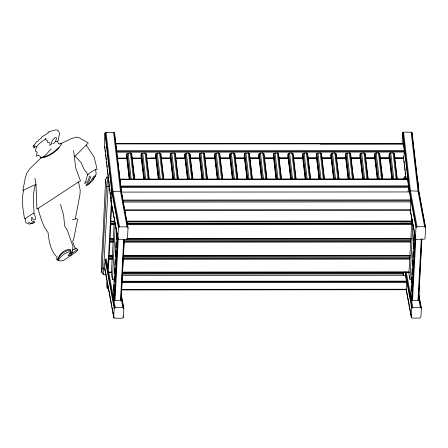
<?xml version="1.0" encoding="UTF-8"?>
<svg xmlns="http://www.w3.org/2000/svg" width="448" height="448" viewBox="0 0 448 448"><rect width="100%" height="100%" fill="white"/><g stroke="black" fill="none" stroke-linecap="round" stroke-linejoin="round"><path stroke-width="0.67" d="M110.779 224.728L110.376 221.928L109.642 236.202L110.046 239.002L110.779 224.728L114.274 224.728M403.172 275.296L403.194 272.541L122.528 272.675M121.839 289.834L406.263 289.699L406.683 281.753L405.474 275.229L405.412 275.699M124.51 210.538L410.334 210.403L410.838 200.794L410.777 199.92L122.858 200.054L121.279 192.091L409.198 191.951M109.917 242.189L109.53 239.131L108.713 252.896L109.094 255.954L109.917 242.189L113.411 242.189M111.518 272.49L108.018 272.49L108.926 259.286L108.562 255.987L112.756 255.987M394.671 158.25L403.754 158.245L404.337 151.273L403.441 143.662L115.522 143.802L115.455 144.133M408.083 191.94L408.486 186.603L407.59 178.993L119.678 179.133M57.775 260.154C59.226 255.035 64.529 250.566 69.86 250.158L71.753 252.302L71.786 253.826L71.473 254.626L68.068 255.78L70.241 252.834L70.342 249.514C64.574 248.83 58.346 254.554 57.775 260.154L60.418 260.966L63.638 260.378L76.737 251.502L77.661 249.553L76.731 248.674L74.407 249.099L72.498 250.253M110.79 221.693L111.535 207.066L111.194 204.439L110.51 220.438L110.79 221.693L114.369 221.676M114.458 217.879L111.356 273.756L112.409 279.457L114.716 279.457M411.942 219.1L408.895 273.61L409.954 279.317L411.684 279.311M107.268 287.862L107.408 284.967L106.954 282.509C106.753 283.192 106.652 288.708 107.268 287.862L108.668 287.857M108.377 177.01L107.022 177.01L105.627 179.301L102.777 239.579L101.27 263.054L101.343 269.214L101.898 272.602L103.387 274.411L106.092 274.411M101.898 272.602L106.529 186.788L105.627 179.301M104.978 263.133L104.692 268.593L113.719 317.307L114.71 318.226L122.265 318.22L123.351 317.307L123.816 308.426L121.145 294.022M112.409 279.457L115.36 223.3M124.314 239.674L121.145 299.992L120.49 300.485L115.03 300.49L114.19 299.998L113.31 295.243L116.698 230.765M113.557 293.518L113.31 295.243M113.702 290.746L114.033 284.508M114.178 281.736L114.47 276.186M114.615 273.414L114.906 267.865M115.052 265.093L115.343 259.549M115.489 256.777L115.819 250.533M115.965 247.761L116.256 242.217M116.402 239.439L116.693 233.895M114.19 299.998L117.617 234.825M114.492 300.334L117.807 237.238M113.719 317.307L114.19 308.431L105.162 259.717L105.521 259.09L114.548 307.804L114.19 308.431M117.858 238.65L118.429 227.763L111.782 191.895L104.938 133.129L106.042 132.334L113.602 132.334L114.57 133.123L121.408 191.89L128.055 227.758L127.484 238.644L127.12 239.271L118.843 239.568L118.154 239.277L111.093 202.154L104.586 146.238L104.518 138.146L104.938 133.129M115.03 300.49L118.272 238.784M120.49 300.485L123.698 239.473M120.971 300.328L124.18 239.316M409.954 279.317L412.832 224.543M421.876 238.84L418.667 299.852L418.012 300.345L412.552 300.345L411.712 299.858L410.833 295.103L414.182 231.314M411.186 291.301L411.477 285.751M411.628 282.979L411.953 276.741M412.065 274.658L412.39 268.419M412.535 265.647L412.826 260.098M412.972 257.326L413.263 251.776M413.409 249.004L413.739 242.766M413.851 240.682L414.176 234.444M417.491 180.55L417.57 179.15L418.471 186.642L418.326 189.414M411.712 299.858L415.066 236.068M412.009 300.194L415.363 236.404M418.69 293.877L421.361 308.286L420.89 317.162L419.81 318.08L412.255 318.086L411.264 317.167L411.734 308.291L404.992 271.925M415.402 238.51L415.974 227.618L409.326 191.755L402.483 132.983L403.586 132.194L411.141 132.188L412.11 132.983L418.953 191.75L425.6 227.618L425.029 238.504L424.665 239.131L416.388 239.428L415.694 239.137L410.138 210.123M412.552 300.345L415.794 238.638M418.012 300.345L421.215 239.333M418.494 300.188L421.697 239.176M95.614 175.168L95.57 175.98L92.865 179.973M418.863 193.116L411.83 132.44M114.464 134.378L114.57 133.123M134.73 179.463L131.762 154.213L131.382 153.429L130.452 153.065L127.142 153.429L126.633 154.218L126.487 155.994L129.209 179.194M131.611 155.994L131.762 154.213M143.769 179.189L141.042 155.988L141.193 154.213L141.702 153.423L145.012 153.059L145.942 153.423L146.317 154.207L149.285 179.458M163.845 179.452L160.877 154.202L160.496 153.412L159.566 153.048L156.257 153.418L155.747 154.202L155.602 155.982L158.329 179.183M160.731 155.977L160.877 154.202M172.883 179.178L170.156 155.971L170.307 154.196L170.817 153.412L174.126 153.042L175.056 153.406L175.437 154.196L178.399 179.441M192.959 179.435L189.991 154.185L189.61 153.401L188.686 153.037L185.377 153.401L184.862 154.19L184.716 155.966L187.443 179.166M189.846 155.966L189.991 154.185M201.998 179.161L199.276 155.96L199.422 154.185L199.931 153.395L203.241 153.031L204.17 153.395L204.551 154.179L207.519 179.43M222.796 179.424L219.828 154.174L219.447 153.384L218.518 153.02L215.208 153.39L214.698 154.174L214.553 155.954L217.28 179.155M219.727 155.355L219.828 154.174M232.394 179.15L229.667 155.943L229.813 154.168L230.322 153.378L233.638 153.014L234.562 153.378L234.942 154.168L237.91 179.413M252.47 179.407L249.502 154.157L249.122 153.373L248.192 153.009L244.882 153.373L244.373 154.162L244.222 155.938L246.949 179.138M249.351 155.938L249.502 154.157M261.509 179.133L258.782 155.932L258.933 154.157L259.442 153.367L262.752 152.998L263.682 153.367L264.057 154.151L267.025 179.402M281.585 179.396L278.617 154.146L278.236 153.356L277.306 152.992L273.997 153.362L273.487 154.146L273.342 155.926L276.069 179.127M278.471 155.921L278.617 154.146M290.623 179.122L287.896 155.915L288.047 154.14L288.557 153.35L291.866 152.986L292.796 153.35L293.177 154.14L296.139 179.385M310.699 179.379L307.731 154.129L307.35 153.345L306.426 152.981L303.111 153.345L302.602 154.134L302.456 155.91L305.183 179.11M307.586 155.91L307.731 154.129M324.537 179.374L321.569 154.123L321.194 153.339L320.264 152.975L316.954 153.339L316.439 154.129L316.294 155.904L319.021 179.105M321.423 155.904L321.569 154.123M333.575 179.099L330.854 155.898L330.999 154.118L331.509 153.334L334.818 152.964L335.748 153.328L336.129 154.118L339.097 179.368M336.028 155.305L336.129 154.118M353.651 179.357L350.683 154.112L350.308 153.322L349.378 152.958L346.069 153.328L345.559 154.112L345.408 155.887L348.135 179.094M350.538 155.887L350.683 154.112M362.695 179.082L359.968 155.882L360.114 154.106L360.623 153.317L363.938 152.953L364.862 153.317L365.243 154.101L368.211 179.351M365.142 155.288L365.243 154.101M382.771 179.346L379.803 154.095L379.422 153.311L378.493 152.947L376.174 152.947L375.183 153.311L374.674 154.101L374.522 155.876L377.334 179.76M379.702 155.282L379.803 154.095M391.888 179.754L389.082 155.87L389.228 154.09L389.743 153.306L390.729 152.942L393.053 152.936L393.982 153.3L394.358 154.09L397.326 179.34M394.262 155.277L394.358 154.09M402.483 132.983L402.114 144.077M411.953 134.865L412.11 132.983M34.91 178.31L35.974 184.313L23.71 190.114C21.207 199.707 22.943 209.502 24.595 218.938L34.065 212.8C33.572 203.454 32.458 193.514 35.566 184.554M108.562 255.987L107.654 269.198L108.018 272.49M25.687 218.21L25.312 220.315L25.978 222.796L29.45 224.168L33.947 222.796M75.258 218.999L79.94 194.796L80.231 190.344L78.518 181.983L80.522 180.986L75.818 168.37L73.573 150.511M403.441 143.662L403.368 143.993L320.208 144.032M407.59 178.993L407.523 179.323L200.67 179.424M52.724 143.724L54.404 143.03L55.63 141.036L56.487 138.706L56.286 137.631L55.283 137.564L53.01 139.49L51.346 142.514L51.402 144.004L49.946 145.466L49.862 142.957L47.342 142.285L47.382 140.823L45.696 139.552L45.998 138.51C41.838 142.229 34.866 144.945 35.694 151.592L37.156 151.939L36.428 156.296L38.657 155.036L38.965 155.725L40.426 156.699L40.572 157.657C45.209 156.996 48.115 152.018 51.055 148.859M410.833 295.103L411.006 294.767M87.858 174.586L87.119 175.946L86.419 179.474L84.605 183.462L86.727 182.336L88.144 180.55L89.757 176.008L90.518 177.425L89.163 181.037L86.094 185.142L86.072 185.69L86.654 185.606L90.681 181.546L93.951 175.952M118.429 227.763L119.515 226.845L127.07 226.839L128.055 227.758M415.974 227.618L417.054 226.699L424.614 226.699L425.6 227.618M411.734 308.291L412.815 307.373L420.37 307.367L421.361 308.286M403.172 179.155L404.566 176.865L405.922 176.865M409.326 191.755L410.418 190.887L418.662 191.162L425.303 226.99M40.925 157.942C49.386 157.024 57.042 151.267 61.494 144.155L61.264 143.718L58.817 143.948L57.383 141.445L55.3 141.574M58.268 260.322C60.822 256.318 64.73 252.717 69.479 251.698L70.386 252.162M57.383 141.445L58.128 140.566L59.562 133.526L58.582 130.984L56.207 129.774L47.886 132.104L48.502 132.686L41.334 137.351L41.614 137.911L38.539 140.118L38.41 140.851L35.918 142.162L35.963 143.114L33.46 145.566L34.16 145.303L33.124 147.073L34.686 146.457L33.807 148.131L35.47 146.642L36.63 146.395M70.129 255.898L71.473 254.626M57.725 258.854L56.65 259.778L57.008 257.135C50.394 250.566 49.017 241.298 48.048 232.484C42.465 225.59 40.488 216.731 37.957 208.443M41.233 157.696L30.033 168.51L26.874 173.006L25.351 177.593L22.876 190.478L23.71 190.114M59.114 147.694L52.153 152.998L48.244 155.305L41.619 157.948M71.641 253.546L77.661 249.553M78.518 181.983L36.926 209.21L35.974 184.313M74.217 156.531L76.199 155.17L88.29 142.934L78.54 137.379L76.35 137.172L71.764 138.516L60.138 143.875M86.15 145.102L94.102 156.99L97.11 169.288L95.62 169.59L91.426 171.702L87.388 174.966L86.733 172.049L85.366 171.478L83.21 167.574L81.34 162.837L74.861 156.094M74.407 249.099L76.059 248.293L74.693 247.475L72.598 241.377L73.59 239.781L77.56 219.481L76.67 218.613L72.33 219.789M114.548 307.804L122.83 307.513L123.816 308.426M69.485 253.814L71.523 253.316L72.201 252.666L72.974 246.299L67.57 230.905L64.68 226.038L63.594 215.163L60.525 204.338M106.529 186.788L109.514 186.418M87.422 184.873L88.883 184.061L92.652 180.348L96.208 174.132L95.62 169.59M403.514 143.87L115.522 143.802M116.228 149.363L116.385 150.702L404.303 150.562M404.337 151.273L116.418 151.413L116.385 150.702M116.396 152.169L404.314 152.029M117.303 158.054L127.086 158.049M131.981 158.049L141.064 158.043M146.653 158.043L156.442 158.038M161.33 158.032L170.414 158.032M176.008 158.026L185.091 158.021M189.986 158.021L199.769 158.015M204.658 158.015L215.141 158.01M220.035 158.004L229.818 157.998M234.707 157.998L244.49 157.993M250.085 157.993L259.168 157.987M264.057 157.987L273.84 157.982M278.734 157.976L288.518 157.97M293.412 157.97L303.195 157.965M308.084 157.965L317.167 157.959M322.062 157.959L331.145 157.954M336.039 157.948L345.822 157.948M350.711 157.942L360.494 157.937M365.389 157.937L375.172 157.931M380.066 157.931L389.85 157.926M394.738 157.92L403.822 157.92M151.402 158.161L156.296 158.161M161.185 158.155L170.268 158.15M175.862 158.15L184.946 158.144M189.84 158.144L199.623 158.138M205.212 158.133L214.995 158.133M219.89 158.127L230.367 158.122M235.262 158.122L245.045 158.116M249.939 158.116L259.022 158.11M264.611 158.105L273.694 158.105M278.589 158.099L288.372 158.094M293.961 158.094L303.05 158.088M307.938 158.088L317.022 158.082M321.916 158.077L330.999 158.077M335.894 158.071L346.377 158.066M351.266 158.066L360.354 158.06M365.243 158.06L375.026 158.054M379.921 158.049L389.704 158.049M394.593 158.043L403.754 158.245M117.236 158.385L127.019 158.379M131.908 158.379L141.691 158.374M146.586 158.368L156.369 158.368M161.263 158.362L170.346 158.357M175.935 158.357L185.018 158.351M189.913 158.351L199.696 158.346M205.285 158.34L215.068 158.34M219.962 158.334L229.746 158.329M235.334 158.329L245.118 158.323M250.012 158.323L259.095 158.318M264.69 158.312L273.773 158.312M278.662 158.306L288.445 158.301M293.339 158.301L303.122 158.295M308.017 158.295L317.1 158.29M321.989 158.284L331.078 158.284M335.966 158.278L345.75 158.273M351.344 158.273L360.427 158.267M365.316 158.267L375.099 158.262M379.994 158.256L389.777 158.256M119.75 179.34L407.669 179.2M408.453 185.892L120.534 186.032L120.299 184.027M120.568 186.743L408.486 186.603M120.551 187.499L408.47 187.359M122.92 200.934L410.838 200.794M122.914 202.054L410.827 201.914M124.6 209.843L410.418 209.703M110.925 221.155L114.425 221.155M126.319 221.15L411.802 221.015M126.263 221.665L411.746 221.53M400.753 221.788L411.947 221.782M110.454 221.95L114.649 221.945M126.543 221.939L412.026 221.805M110.729 223.334L114.229 223.334M126.823 223.328L411.606 223.194M110.779 223.95L114.279 223.944M126.874 223.938L411.65 223.804M127.568 224.722L411.65 224.588M110.107 238.515L113.607 238.515M127.602 238.504L411.678 238.37M109.967 238.986L113.546 239.002M126.762 238.974L410.922 238.862M109.53 239.131L113.809 239.198M126.403 239.193L411.18 239.058M109.878 240.766L113.378 240.766M123.872 240.761L410.749 240.621M109.922 241.41L113.422 241.405M123.917 241.399L410.794 241.265M123.911 242.183L410.788 242.043M109.155 255.506L112.655 255.5M123.15 255.494L410.032 255.36M109.015 255.881L112.515 255.881M123.71 255.875L409.892 255.741M123.088 255.948L409.97 255.808M108.634 256.105L112.834 256.105M123.329 256.099L410.211 255.965M108.898 257.841L112.392 257.841M122.886 257.835L410.469 257.695M108.937 258.507L112.437 258.507M122.931 258.502L409.808 258.367M108.926 259.286L112.42 259.28M122.92 259.274L409.797 259.14M105.179 268.822L103.824 268.822L102.262 268.005M108.086 272.082L111.586 272.082M122.78 272.076L408.957 271.936M107.94 272.373L111.44 272.367M122.634 272.362L409.517 272.227M122.713 272.485L409.59 272.345M122.578 273.286L403.239 273.151M121.878 274.07L403.239 273.935M121.75 275.363L405.552 275.274M122.214 281.26L406.633 281.126M122.259 281.887L406.683 281.753M121.554 282.671L406.678 282.531M107.128 288.327L108.606 288.35M121.901 289.363L406.325 289.229M121.766 289.789L406.263 289.699M33.32 213.259L34.289 213.696L35.314 216.922L35.482 219.257L34.014 220.192L32.95 219.246L32.799 218.254L31.786 217.196L31.455 220.534L32.609 221.452L34.574 221.637L34.261 222.762L30.43 223.166L28.106 221.956M121.408 191.89L114.285 132.58M111.378 202.748L111.093 202.154L111.782 191.895L112.151 191.307L121.122 191.302L127.758 227.13M389.082 155.87L389.463 156.654M359.968 155.882L360.349 156.671M330.854 155.898L331.229 156.682M287.896 155.915L288.277 156.705M258.782 155.932L259.162 156.716M229.667 155.943L230.048 156.733M199.276 155.96L199.651 156.744M170.156 155.971L170.537 156.761M141.042 155.988L141.422 156.772M104.586 146.238L105.084 148.63M103.124 273.252L103.387 274.411L108.158 186.418L107.022 177.01M424.614 226.699L417.973 190.887L411.141 132.188M417.054 226.699L410.418 190.887L403.586 132.194M416.332 226.99L409.696 191.162L402.858 132.446M410.306 210.045L414.568 233.044M414.82 234.399L415.694 239.137M418.65 294.622L421.064 307.658M418.718 298.446L420.37 307.367M406.33 272.378L412.815 307.373M405.479 271.986L412.093 307.664M406.347 289.66L410.542 312.306M410.799 313.678L411.561 317.794M402.998 272.569L403.508 275.313M406.05 289.038L411.264 317.167M127.07 226.839L120.434 191.027L113.602 132.334M119.515 226.845L112.874 191.033L106.042 132.334M118.793 227.136L112.151 191.307L105.314 132.586M111.507 203.42L113.512 214.245M113.764 215.6L116.648 231.157M116.9 232.512L118.026 238.599M121.229 295.45L123.519 307.804M121.173 298.592L122.83 307.513M123.094 315.93L123.351 317.307M106.243 258.798L108.024 268.408M108.662 271.835L115.27 307.513M104.989 269.22L111.726 305.586M111.983 306.958L112.616 310.386M112.874 311.763L114.016 317.934M404.566 176.865L404.891 179.553M403.519 156.699L403.682 158.038M393.982 153.3L397.029 179.234M396.217 172.928L396.379 174.294M396.698 177.022L396.855 178.388M393.053 152.936L396.178 179.553M390.729 152.942L393.859 179.553M389.743 153.306L392.79 179.234M389.228 154.09L392.196 179.34M389.782 159.387L390.023 161.431M390.264 163.481L390.426 164.847M390.746 167.574L390.908 168.941M391.143 170.985L391.306 172.351M391.625 175.078L391.787 176.445M379.422 153.311L382.469 179.239M379.652 155.876L379.814 157.237M380.134 159.97L380.296 161.33M381.018 167.474L381.175 168.84M381.898 174.983L382.06 176.344M378.493 152.947L381.623 179.558M376.174 152.947L379.299 179.558M375.183 153.311L378.23 179.245M374.674 154.101L377.642 179.346M374.982 157.343L375.222 159.393M375.463 161.437L375.626 162.803M375.866 164.853L376.107 166.897M376.348 168.946L376.51 170.313M376.83 173.04L376.986 174.406M377.227 176.45L377.468 178.5M364.862 153.317L367.914 179.25M367.102 172.939L367.259 174.306M367.584 177.033L367.741 178.399M363.938 152.953L367.063 179.564M361.614 152.953L364.745 179.57M360.623 153.317L363.675 179.25M360.114 154.106L363.082 179.357M360.668 159.398L360.825 160.765M361.15 163.492L361.306 164.858M361.631 167.586L361.788 168.952M362.029 171.002L362.191 172.362M362.51 175.095L362.673 176.462M350.308 153.322L353.354 179.256M349.378 152.958L352.503 179.575M347.054 152.958L350.185 179.575M346.069 153.328L349.115 179.256M345.559 154.112L348.522 179.362M345.867 157.36L346.108 159.404M346.349 161.454L346.511 162.82M346.752 164.864L346.993 166.914M347.234 168.958L347.39 170.324M347.631 172.374L347.872 174.418M348.113 176.467L348.354 178.511M335.748 153.328L338.794 179.262M334.818 152.964L337.949 179.581M332.5 152.97L335.625 179.581M331.509 153.334L334.555 179.262M330.999 154.118L333.967 179.368M331.554 159.415L331.71 160.776M332.035 163.509L332.192 164.87M332.433 166.919L332.674 168.969M332.914 171.013L333.077 172.379M333.318 174.429L333.558 176.473M321.194 153.339L324.24 179.267M320.264 152.975L323.389 179.586M317.94 152.975L321.07 179.586M316.954 153.339L320.001 179.273M316.439 154.129L319.407 179.374M316.753 157.371L316.994 159.421M317.234 161.465L317.397 162.831M317.638 164.881L317.878 166.925M318.114 168.974L318.276 170.341M318.517 172.385L318.758 174.434M318.998 176.478L319.239 178.528M307.35 153.345L310.402 179.278M307.983 159.32L308.146 160.686M308.868 166.824L309.03 168.19M306.426 152.981L309.551 179.592M304.102 152.981L307.233 179.592M303.111 153.345L306.163 179.278M302.602 154.134L305.57 179.385M302.837 156.699L303.078 158.743M303.318 160.793L303.559 162.837M303.8 164.886L303.957 166.253M304.276 168.98L304.438 170.346M304.679 172.39L304.842 173.757M305.161 176.49L305.323 177.85M292.796 153.35L295.842 179.284M291.866 152.986L294.997 179.598M289.548 152.986L292.673 179.603M288.557 153.35L291.603 179.284M288.047 154.14L291.015 179.39M288.518 158.749L288.758 160.798M288.999 162.848L289.162 164.209M289.402 166.258L289.643 168.302M289.878 170.352L290.041 171.718M290.282 173.762L290.522 175.812M290.763 177.856L290.926 179.222M278.236 153.356L281.282 179.29M277.306 152.992L280.437 179.609M274.988 152.992L278.113 179.609M273.997 153.362L277.043 179.29M273.487 154.146L276.455 179.396M273.717 156.71L273.958 158.76M274.198 160.804L274.361 162.17M274.68 164.898L274.842 166.264M275.162 168.997L275.324 170.358M275.565 172.407L275.722 173.774M276.046 176.501L276.203 177.867M263.682 153.367L266.728 179.295M262.752 152.998L265.877 179.614M260.428 153.003L263.558 179.614M259.442 153.367L262.489 179.301M258.933 154.157L261.895 179.402M259.403 158.766L259.644 160.815M259.885 162.859L260.042 164.226M260.282 166.27L260.523 168.319M260.764 170.369L260.926 171.73M261.167 173.779L261.408 175.823M261.649 177.873L261.806 179.239M249.122 153.373L252.168 179.301M249.754 159.348L249.917 160.714M250.634 166.852L250.796 168.218M251.518 174.362L251.681 175.728M248.192 153.009L251.322 179.62M245.874 153.009L248.998 179.62M244.882 153.373L247.929 179.306M244.373 154.162L247.341 179.413M244.602 156.727L244.843 158.771M245.084 160.821L245.246 162.182M245.566 164.914L245.728 166.281M246.047 169.008L246.21 170.374M246.45 172.418L246.607 173.785M246.932 176.518L247.089 177.878M234.562 153.378L237.614 179.312M234.954 157.31L235.116 158.67M235.838 164.814L236.001 166.18M236.32 168.907L236.477 170.274M237.199 176.417L237.362 177.778M233.638 153.014L236.762 179.626M231.314 153.014L234.444 179.631M230.322 153.378L233.374 179.312M229.813 154.168L232.781 179.418M230.289 158.777L230.53 160.826M230.77 162.876L230.927 164.237M231.168 166.286L231.409 168.33M231.65 170.38L231.812 171.746M232.053 173.79L232.294 175.84M232.534 177.884L232.691 179.25M219.447 153.384L222.494 179.318M220.158 160.042L220.321 161.409M221.525 171.646L221.687 173.012M218.518 153.02L221.648 179.637M216.199 153.02L219.324 179.637M215.208 153.39L218.254 179.318M214.698 154.174L217.666 179.424M215.09 158.105L215.253 159.471M215.572 162.198L215.734 163.565M215.975 165.609L216.132 166.975M216.457 169.702L216.614 171.069M216.854 173.118L217.095 175.162M217.336 177.212L217.498 178.578M204.17 153.395L207.217 179.323M204.484 156.638L204.641 158.004M203.241 153.031L206.371 179.642M200.922 153.031L204.047 179.642M199.931 153.395L202.978 179.329M199.422 154.185L202.39 179.43M199.814 158.11L200.054 160.16M200.295 162.204L200.452 163.57M200.777 166.298L200.934 167.664M201.174 169.714L201.337 171.074M201.656 173.807L201.818 175.174M202.138 177.901L202.3 179.267M189.61 153.401L192.662 179.334M191.05 166.202L191.206 167.563M191.531 170.296L191.688 171.662M191.929 173.706L192.091 175.073M192.41 177.8L192.573 179.166M188.686 153.037L191.811 179.648M186.362 153.037L189.493 179.654M185.377 153.401L188.423 179.334M184.862 154.19L187.83 179.441M185.097 156.755L185.254 158.116M185.494 160.166L185.657 161.532M185.976 164.259L186.138 165.626M186.379 167.67L186.62 169.719M186.861 171.769L187.018 173.13M187.258 175.179L187.499 177.223M175.056 153.406L178.102 179.34M174.126 153.042L177.257 179.659M171.808 153.042L174.933 179.659M170.817 153.412L173.863 179.34M170.307 154.196L173.275 179.446M170.699 158.127L170.94 160.171M171.181 162.221L171.338 163.587M171.662 166.314L171.819 167.681M172.06 169.725L172.222 171.091M172.542 173.818L172.704 175.185M173.023 177.918L173.186 179.278M160.496 153.412L163.542 179.346M159.566 153.048L162.697 179.665M157.248 153.054L160.373 179.665M156.257 153.418L159.309 179.346M155.747 154.202L158.715 179.452M155.977 156.766L156.139 158.133M156.38 160.177L156.542 161.543M156.862 164.276L157.024 165.637M157.265 167.686L157.506 169.73M157.746 171.78L157.903 173.146M158.144 175.19L158.385 177.24M145.942 153.423L148.988 179.351M145.012 153.059L148.137 179.67M142.688 153.059L145.818 179.67M141.702 153.423L144.749 179.357M141.193 154.213L144.155 179.458M141.585 158.138L141.82 160.188M142.061 162.232L142.223 163.598M142.464 165.648L142.705 167.692M142.946 169.742L143.108 171.102M143.427 173.835L143.59 175.202M143.825 177.246L144.066 179.295M131.382 153.429L134.428 179.362M132.815 166.23L132.978 167.591M133.297 170.324L133.459 171.69M133.7 173.734L133.857 175.101M134.182 177.828L134.338 179.194M130.452 153.065L133.582 179.676M128.134 153.065L131.258 179.682M127.142 153.429L130.189 179.362M126.633 154.218L129.601 179.469M126.862 156.783L127.025 158.144M127.266 160.194L127.428 161.56M127.747 164.287L127.904 165.654M128.145 167.698L128.386 169.747M128.626 171.797L128.789 173.158M129.03 175.207L129.27 177.251M115.836 146.014L116.071 148.025M119.829 180.012L120.142 182.689M404.079 160.972L404.32 163.055M404.482 164.444L404.807 167.216M404.97 168.605L405.21 170.688M405.373 172.077L405.692 174.849M405.854 176.238L406.101 178.321M403.413 157.142L405.983 179.234M105.241 150.013L105.487 152.096M105.728 154.179L105.969 156.262M106.131 157.646L106.372 159.729M106.618 161.812L106.859 163.89M107.022 165.278L107.262 167.362M107.503 169.445L107.75 171.522M107.906 172.911L108.231 175.689M108.394 177.072L108.634 179.155M108.797 180.544L109.122 183.322M109.284 184.705L109.525 186.788M109.687 188.177L110.006 190.949M110.169 192.338L110.41 194.421M110.656 196.504L110.897 198.582M111.059 199.97L111.3 202.054"/></g></svg>
